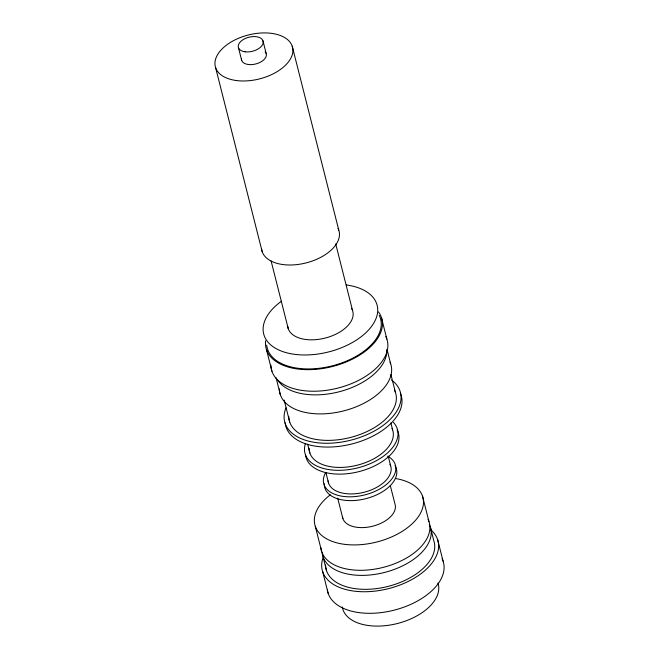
<?xml version="1.0" encoding="UTF-8"?>
<svg xmlns="http://www.w3.org/2000/svg" width="659" height="659" viewBox="0 0 659 659"><rect width="100%" height="100%" fill="white"/><g stroke="black" fill="none" stroke-linecap="round" stroke-linejoin="round"><path stroke-width="0.99" d="M381.404 317.498L386.858 339.072M437.617 539.581L443.079 561.155M387.055 349.55L390.663 363.826M422.543 496.243L428.968 521.623M430.253 526.698L433.787 540.66A55.727 31.723 -14.2 0 1 385.383 587.045A55.727 31.723 -14.2 0 1 325.579 564.977M390.894 374.444L395.433 392.393M390.878 423.004L392.616 429.874M292.217 46.212L338.8 230.222M335.695 243.896L352.59 310.628M388.167 456.044L390.63 465.773M390.293 485.526L394.963 503.97A27.068 15.412 -14.2 0 1 372.146 526.343A27.068 15.412 -14.2 0 1 342.449 516.598M262.966 40.817L266.178 53.511M238.451 47.687L241.664 60.381M337.713 498.188L342.869 518.567M325.867 472.454L328.577 483.162M271.096 260.931L288.238 328.66M215.617 67.679L262.191 251.697M307.646 444.224L309.878 453.062M284.161 400.079L289.713 422.015M315.29 526.294L321.716 551.674M323.001 556.756L326.534 570.71M276.014 377.607L280.355 394.741M266.491 349.698L271.953 371.272M322.704 571.79L328.166 593.364M351.511 308.346A33.436 19.037 -14.2 0 1 326.518 337.713A33.436 19.037 -14.2 0 1 287.711 326.221M338.018 228.393A39.804 22.661 -14.2 0 1 306.929 262.702A39.804 22.661 -14.2 0 1 261.574 248.797M393.39 422.345A47.769 27.192 -14.2 0 1 356.947 468.071A47.769 27.192 -14.2 0 1 305.447 443.491M397.097 429.923A47.769 27.192 -14.2 0 1 360.185 471.3A47.769 27.192 -14.2 0 1 305.504 454.677M387.83 456.234A37.019 21.072 -14.2 0 1 365.778 494.629A37.019 21.072 -14.2 0 1 325.373 473.104M429.289 524.383A55.727 31.723 -14.2 0 1 385.4 572.226A55.727 31.723 -14.2 0 1 322.127 552.695M395.293 478.492A55.727 31.723 -14.2 0 1 414.033 521.936A55.727 31.723 -14.2 0 1 334.113 542.052A55.727 31.723 -14.2 0 1 330.299 494.851M428.004 519.308A55.727 31.723 -14.2 0 1 384.115 567.144A55.727 31.723 -14.2 0 1 320.842 547.621M265.157 51.847A12.735 7.249 -14.2 0 1 256.244 63.832A12.735 7.249 -14.2 0 1 241.474 58.486M394.996 465.765A37.019 21.072 -14.2 0 1 365.761 498.698A37.019 21.072 -14.2 0 1 324.327 483.69M390.046 362.228A57.317 32.629 -14.2 0 1 342.351 411.208A57.317 32.629 -14.2 0 1 279.367 388.843M400.342 393.242A59.705 33.988 -14.2 0 1 352.178 443.886A59.705 33.988 -14.2 0 1 285.149 422.765M385.828 336.592A59.705 33.988 -14.2 0 1 337.284 388.242A59.705 33.988 -14.2 0 1 270.923 365.127M392.014 428.383A42.992 24.474 -14.2 0 1 356.379 465.411A42.992 24.474 -14.2 0 1 309.145 448.309M389.996 464.282A32.242 18.353 -14.2 0 1 364.814 492.075A32.242 18.353 -14.2 0 1 328.075 480.815M391.487 379.979A59.705 33.988 -14.2 0 1 351.972 439.882A59.705 33.988 -14.2 0 1 286.022 407.847M394.486 390.112A54.936 31.27 -14.2 0 1 349.83 437.625A54.936 31.27 -14.2 0 1 288.774 416.364M378.455 311.888A59.705 33.988 -14.2 0 1 332.581 366.478A59.705 33.988 -14.2 0 1 265.626 340.802M379.238 315.389A58.511 33.312 -14.2 0 1 333.149 365.621A58.511 33.312 -14.2 0 1 266.722 345.118M346.214 284.952A58.511 33.312 -14.2 0 1 368.183 330.423A58.511 33.312 -14.2 0 1 283.321 351.782A58.511 33.312 -14.2 0 1 281.409 301.262M437.938 582.984A49.359 28.098 -14.2 0 1 397.113 623.587A49.359 28.098 -14.2 0 1 342.285 606.923M386.808 349.83A57.317 32.629 -14.2 0 1 340.439 391.43A57.317 32.629 -14.2 0 1 277.373 379.617M442.041 558.675A59.705 33.988 -14.2 0 1 395.771 609.732A59.705 33.988 -14.2 0 1 327.342 589.896M430.681 529.737A59.705 33.988 -14.2 0 1 389.56 588.363A59.705 33.988 -14.2 0 1 322.902 558.214M236.367 80.546A39.804 22.661 -14.2 0 0 292.843 49.112A39.804 22.661 -14.2 0 0 232.545 41.179A39.804 22.661 -14.2 0 0 236.367 80.546M245.09 51.806A12.735 7.249 -14.2 0 0 263.163 41.748A12.735 7.249 -14.2 0 0 243.863 39.211A12.735 7.249 -14.2 0 0 245.09 51.806"/></g></svg>
